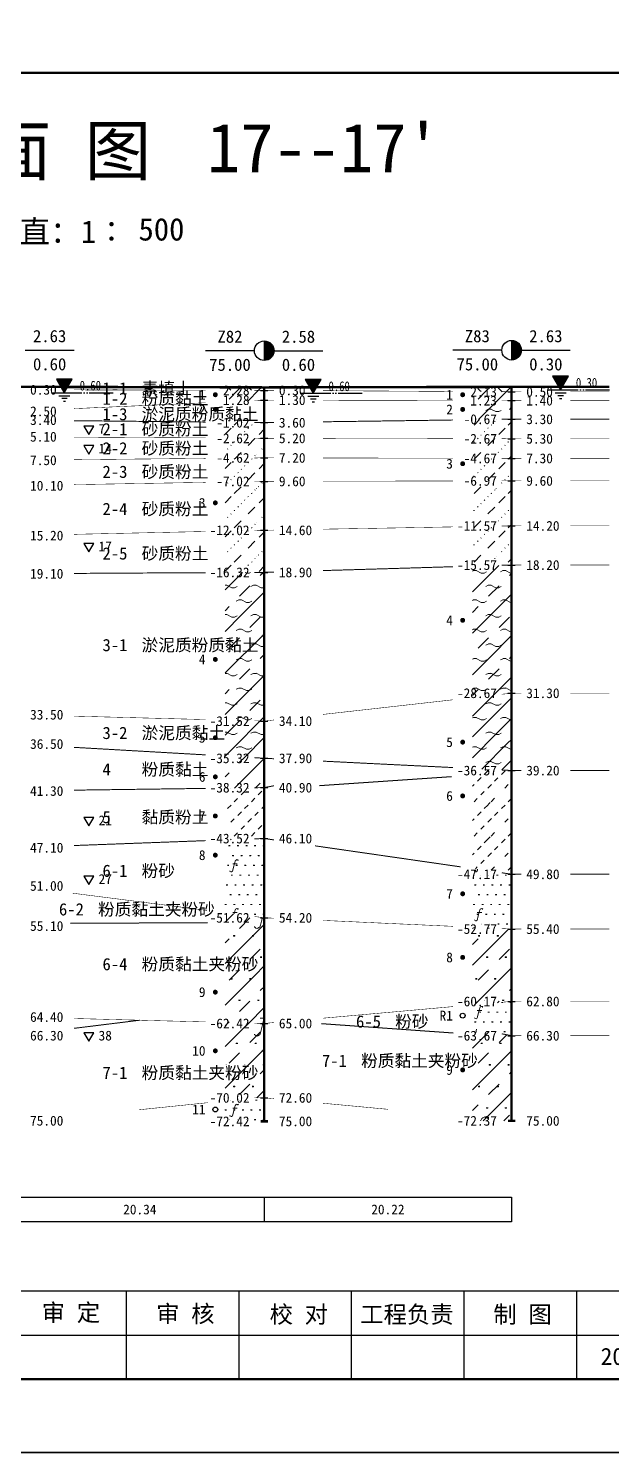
# Model space of a CAD drawing. Extents: x -37 to 3540, y -1485 to 297.
# Drawn here: x 2937.7 to 3056.9, y -594 to -302.9 of the extents above; entities that cross this region are included whole.
import ezdxf
from ezdxf.enums import TextEntityAlignment as Align

# ---------------------------------------------------------------- set-up
doc = ezdxf.new("R2010")
doc.units = 0
doc.layers.get('0').update_dxf_attribs({"linetype": 'CONTINUOUS'})
for name, color, linetype in [('CURVE', 200, 'CONTINUOUS'), ('FRAME', 7, 'CONTINUOUS'), ('HOLE', 41, 'CONTINUOUS'), ('RULER', 7, 'CONTINUOUS'), ('SAMPLE', 1, 'CONTINUOUS'), ('STRATUM', 241, 'CONTINUOUS')]:
    doc.layers.add(name, color=color, linetype=linetype)
doc.layers.add('HATCH', color=7, linetype='CONTINUOUS', lineweight=13)
doc.styles.add('ST', font='')
doc.styles.get('ST').set_extended_font_data('SimSun')
pattern_1 = [(45, (2699.8048, -594), (-2.12132, 2.12132), [10, 0]), (135, (2699.8048, -594), (-2.12132, -2.12132), [10, 0])]
pattern_2 = [(45, (2699.805, -594), (-4.24264, 4.24264), [10, 0]), (45, (2700.866, -597.182), (-2.12132, 6.36396), [3, -3])]
pattern_3 = [(45, (2699.805, -594), (-7e-07, 6.99998), [1.97196, -7.92754]), (45, (2702.6177, -591.171), (-7e-07, 6.99998), [1.99367, -7.90583]), (45, (2704.8723, -588.918), (-7e-07, 6.99998), [1.81361, -8.08588]), (26.56505, (2699.8048, -590.5), (7, 7), [0.0965, -15.55598]), (36.8699, (2700.5048, -589.8), (7, 7), [0.19775, -34.80225]), (315, (2703.305, -587.024), (6.99998, 1e-06), [0.03305, -9.86644]), (26.56505, (2703.3048, -594), (7, 7), [0.14475, -15.50773]), (26.56505, (2704.0048, -593.3), (7, 7), [0.10528, -15.5472]), (90, (2704.355, -592.95), (-7, -5e-07), [0.02877, -6.97123]), (26.56505, (2704.7048, -592.6), (7, 7), [0.09101, -31.21394]), (36.8699, (2705.4048, -591.9), (7, 7), [0.11069, -34.88931]), (45, (2706.105, -591.2), (-2e-07, 6.99998), [0.10911, -9.79038]), (315, (2706.719, -590.452), (6.99998, 1e-06), [0.03305, -9.86644]), (36.8699, (2701.2048, -589.1), (7, 7), [0.10224, -34.89776]), (53.1301, (2701.9048, -588.4), (14, 21), [0.13438, -34.86562]), (53.1301, (2702.6048, -587.7), (14, 21), [0.12625, -34.87375])]
pattern_4 = [(45, (2699.805, -594), (-4.24264, 4.24264), [10, 0]), (45, (2700.866, -597.182), (-2.12132, 6.36396), [3, -3]), (26.565, (2700.879, -594.2536), (5.999823, 5.999812), [0.567, -12.849]), (0, (2700.312, -594.2536), (0, 6), [0.567, -5.433]), (26.565, (2698.2235, -594), (5.999823, 5.999812), [0.567, -12.849]), (0, (2698.7307, -593.7464), (0, 6), [0.567, -5.433]), (153.435, (2700.312, -594.2536), (-5.999818, -5e-06), [1.134, -12.2826]), (26.565, (2703.879, -591.2536), (5.999823, 5.999812), [0.567, -12.849]), (0, (2703.312, -591.2536), (0, 6), [0.567, -5.433]), (26.565, (2701.2235, -591), (5.999823, 5.999812), [0.567, -12.849]), (0, (2701.7307, -590.7464), (0, 6), [0.567, -5.433]), (153.435, (2703.312, -591.2536), (-5.999818, -5e-06), [1.134, -12.2826])]
pattern_5 = [(45, (2699.8048, -594), (-2.12132, 2.12132), [10, 0]), (26.565, (2700.879, -594.2536), (5.999823, 5.999812), [0.567, -12.849]), (0, (2700.312, -594.2536), (0, 6), [0.567, -5.433]), (26.565, (2698.2235, -594), (5.999823, 5.999812), [0.567, -12.849]), (0, (2698.7307, -593.7464), (0, 6), [0.567, -5.433]), (153.435, (2700.312, -594.2536), (-5.999818, -5e-06), [1.134, -12.2826]), (26.565, (2703.879, -591.2536), (5.999823, 5.999812), [0.567, -12.849]), (0, (2703.312, -591.2536), (0, 6), [0.567, -5.433]), (26.565, (2701.2235, -591), (5.999823, 5.999812), [0.567, -12.849]), (0, (2701.7307, -590.7464), (0, 6), [0.567, -5.433]), (153.435, (2703.312, -591.2536), (-5.999818, -5e-06), [1.134, -12.2826])]
pattern_6 = [(45, (2699.805, -594), (-6e-07, 6.99998), [0.9473, -8.9522]), (45, (2701.205, -592.6), (-6e-07, 6.99998), [0.9869, -8.9126]), (45, (2702.605, -591.2), (-6e-07, 6.99998), [1.06018, -8.83931]), (45, (2704.005, -589.8), (-6e-07, 6.99998), [0.94918, -8.95032]), (45, (2705.405, -588.4), (-6e-07, 6.99998), [1.0365, -8.863]), (45, (2703.305, -594), (-6e-07, 6.99998), [1.01335, -8.88615]), (45, (2704.705, -592.6), (-6e-07, 6.99998), [1.07896, -12.12037]), (45, (2706.105, -591.2), (-6e-07, 6.99998), [0.99882, -8.90067]), (45, (2700.505, -589.8), (-4e-07, 6.99998), [1.05533, -8.84416]), (45, (2701.905, -588.4), (-4e-07, 6.99998), [1.0365, -8.863])]
pattern_7 = [(82.875, (2698.9702, -595.206), (0.0003693, 10.0001764), [0.0893, -80.5337]), (143.13, (2699.0712, -595.2818), (-29.999964, 20.000054), [0.12627, -49.87373]), (172.875, (2699.2484, -595.304), (-70.0002457, 9.9996603), [0.17857, -80.44443]), (206.565, (2699.427, -595.2147), (-9.999705, -9.999687), [0.19954, -22.16046]), (243.435, (2699.516, -595.0363), (9e-06, -9.999696), [0.19954, -22.16146]), (255.964, (2699.6054, -594.679), (-0.0002, -9.999501), [0.36813, -40.86287]), (255.964, (2699.9155, -593.439), (-0.0002, -9.999501), [1.27838, -39.95262]), (255.964, (2699.984, -593.165), (-0.0002, -9.999501), [0.28235, -40.94865]), (216.87, (2700.1742, -592.9108), (-9.999982, -10.000018), [0.12627, -49.87373]), (243.435, (2700.073, -592.9865), (9e-06, -9.999696), [0.19954, -22.16146]), (206.565, (2700.3527, -592.8215), (-9.999705, -9.999687), [0.19954, -22.16046]), (172.875, (2700.5298, -592.8437), (-70.0002457, 9.9996603), [0.17857, -80.44443]), (143.13, (2700.6309, -592.9194), (-29.999964, 20.000054), [0.12627, -49.87373]), (82.875, (2700.6198, -593.008), (0.0003693, 10.0001764), [0.0893, -80.5337]), (0, (2699.475, -593.66), (0, 10), [0.89286, -9.10714]), (0, (2699.8298, -594), (1, 2), [0, -1.75]), (0, (2699.8048, -593.975), (1, 2), [0, -1.75]), (0, (2699.8048, -594), (1, 2), [0, -1.75]), (0, (2699.7798, -594), (1, 2), [0, -1.75]), (0, (2699.8048, -594.025), (1, 2), [0, -1.75])]
pattern_8 = [(82.875, (2697.9687, -596.6533), (0.000812, 22.000388), [0.1964, -177.1742]), (143.13, (2698.191, -596.82), (-65.99992, 44.00012), [0.2778, -109.7222]), (172.875, (2698.5807, -596.8687), (-154.00054, 21.999253), [0.39285, -176.97775]), (206.565, (2698.973, -596.672), (-21.99935, -21.9993), [0.439, -48.753]), (243.435, (2699.17, -596.28), (2e-05, -21.99933), [0.439, -48.7552]), (255.964, (2699.366, -595.494), (-0.00044, -21.9989), [0.8099, -89.8983]), (255.964, (2700.048, -592.7656), (-0.00044, -21.9989), [2.8124, -87.8958]), (255.964, (2700.199, -592.163), (-0.00044, -21.9989), [0.6212, -90.087]), (216.87, (2700.6174, -591.6037), (-21.99996, -22.00004), [0.2778, -109.7222]), (243.435, (2700.395, -591.77), (2e-05, -21.99933), [0.439, -48.7552]), (206.565, (2701.01, -591.407), (-21.99935, -21.9993), [0.439, -48.753]), (172.875, (2701.4, -591.456), (-154.00054, 21.999253), [0.39285, -176.97775]), (143.13, (2701.622, -591.6228), (-65.99992, 44.00012), [0.2778, -109.7222]), (82.875, (2701.5978, -591.8177), (0.000812, 22.000388), [0.1964, -177.1742]), (0, (2699.08, -593.252), (0, 22), [1.9643, -20.0357]), (0, (2699.86, -594), (2.2, 4.4), [0, -3.85]), (0, (2699.805, -593.945), (2.2, 4.4), [0, -3.85]), (0, (2699.805, -594), (2.2, 4.4), [0, -3.85]), (0, (2699.75, -594), (2.2, 4.4), [0, -3.85]), (0, (2699.805, -594.055), (2.2, 4.4), [0, -3.85])]

# ---------------------------------------------------------------- blocks, each defined once
blk = doc.blocks.new('图头_剖面图A3')
at = {"style": 'ST'}
for s, height, p in [('工 程 地 质 剖 面 图', 10, (-15.09, 10.79)), ('比例尺：水平：1∶            垂直：1∶', 4.6, (-11.5, -5.76))]:
    blk.add_text(s, height=height, dxfattribs=at).set_placement(p, align=Align.MIDDLE_CENTER)
for tag, height, p in [('01_剖面号', 10, (64.41, 11.39)), ('03＿纵向比例', 4.6, (50.43, -5.28)), ('02_横向比例', 4.6, (-18.82, -5.99))]:
    blk.add_attdef(tag, text='', height=height, dxfattribs=at).set_placement(p, align=Align.MIDDLE_LEFT)
blk = doc.blocks.new('图签_A3长')
for p, q in [((0, 18), (-380, 18)), ((-142, 0), (-142, 18)), ((-119, 0), (-119, 18)), ((-96, 0), (-96, 18)), ((-73, 0), (-73, 18)), ((-50, 0), (-50, 18)), ((-320, 9), (0, 9)), ((-380, 0), (0, 0))]:
    blk.add_line(p, q)
at = {"style": 'ST'}
for s, p in [('审 定', (-153.38, 13.61)), ('审 核', (-129.99, 13.36)), ('校 对', (-106.8, 13.23)), ('工程负责', (-84.71, 13.23)), ('制 图', (-61.06, 13.23))]:
    blk.add_text(s, height=3.5, dxfattribs=at).set_placement(p, align=Align.MIDDLE_CENTER)
for tag, p in [('01＿单位名称', (-349.98, 8.36)), ('02＿工程名称', (-271.3, 5.16)), ('04＿工程编号', (-176.51, 4.65)), ('05＿日期', (-35.59, 4.65)), ('06＿图号', (-11.16, 4.91))]:
    blk.add_attdef(tag, text='', height=3.5, dxfattribs=at).set_placement(p, align=Align.MIDDLE_CENTER)
at = {"style": 'ST', "width": 0.85}
blk.add_attdef('03＿图件名称', text='', height=3, dxfattribs=at).set_placement((-205.49, 5.05), align=Align.MIDDLE_CENTER)
blk = doc.blocks.new('H_sam_hole')
blk.add_line((0, 2), (0, -2))
at = {"const_width": 2}
blk.add_lwpolyline([(0, -1, 0.414214), (1, 0, 0.414214), (0, 1, 1)], format="xyb", dxfattribs=at)
blk.add_circle((0, 0), 2)
blk = doc.blocks.new('SampleSoilDisturbed')
blk.add_circle((0, 0), 0.5)
blk = doc.blocks.new('SampleSoilUndisturbed')
at = {"const_width": 0.5}
blk.add_lwpolyline([(-0.25, 0, 1), (0.25, 0, 1)], format="xyb", close=True, dxfattribs=at)
blk = doc.blocks.new('TrigonHollow')
blk.add_lwpolyline([(0, -1.15), (1, 0.58), (-1, 0.58)], close=True)
blk = doc.blocks.new('Gwl')
blk.add_lwpolyline([(0, 0, 0, 3.22, 0), (0, 2.79, 3.22, 3.22, 0)], format="xyseb")
for points in [[(-2.63, 0), (3.61, 0)], [(3.93, 0), (4.21, 0)], [(4.53, 0), (4.8, 0)], [(5.09, 0), (9.99, 0)], [(-1.09, -0.61), (1.16, -0.61)], [(-0.54, -1.14), (0.61, -1.14)], [(-0.19, -1.74), (0.26, -1.74)]]:
    blk.add_lwpolyline(points)
blk.add_lwpolyline([(0, 0), (1.61, 2.79), (-1.61, 2.79)], close=True)
at = {"style": 'ST', "width": 0.8}
blk.add_attdef('*GWL', (3.14, 0.45), '', height=2, dxfattribs=at)

msp = doc.modelspace()

# ---------------------------------------------------------------- hatches: boundary and pattern name
at = {"layer": 'HATCH'}
h = msp.add_hatch(dxfattribs=at)
h.set_pattern_fill('STT', color=50, style=0)
h.set_pattern_definition(pattern_1)
h.paths.add_polyline_path([(2985.93, -376.3), (2977.93, -376.28), (2977.93, -376.88), (2985.93, -376.9)])
h.paths.add_polyline_path([(2976.72, -378.39), (2983.42, -378.39), (2983.42, -375.45), (2976.72, -375.45)], flags=9)
h = msp.add_hatch(dxfattribs=at)
h.set_pattern_fill('FZNT', color=32, style=0)
h.set_pattern_definition(pattern_2)
h.paths.add_polyline_path([(2985.93, -376.9), (2977.93, -376.88), (2977.93, -379.26), (2985.93, -378.9)])
h.paths.add_polyline_path([(2976.72, -380.39), (2983.42, -380.39), (2983.42, -377.45), (2976.72, -377.45)], flags=9)
h.paths.add_polyline_path([(2976.72, -378.39), (2983.42, -378.39), (2983.42, -375.45), (2976.72, -375.45)], flags=9)
h = msp.add_hatch(dxfattribs=at)
h.set_pattern_fill('YNFNT', color=251, style=0)
h.set_pattern_definition(pattern_4)
h.paths.add_polyline_path([(3036.49, -379), (3028.49, -378.98), (3028.49, -382.91), (3036.49, -382.8)])
h.paths.add_polyline_path([(3025.85, -384.28), (3033.98, -384.28), (3033.98, -381.35), (3025.85, -381.35)], flags=9)
h.paths.add_polyline_path([(3027.28, -380.48), (3033.98, -380.48), (3033.98, -377.55), (3027.28, -377.55)], flags=9)
h = msp.add_hatch(dxfattribs=at)
h.set_pattern_fill('STT', color=50, style=0)
h.set_pattern_definition(pattern_1)
h.paths.add_polyline_path([(3036.49, -376.2), (3028.49, -376.21), (3028.49, -377.15), (3036.49, -377.2)])
h.paths.add_polyline_path([(3027.28, -378.68), (3033.98, -378.68), (3033.98, -375.75), (3027.28, -375.75)], flags=9)
h = msp.add_hatch(dxfattribs=at)
h.set_pattern_fill('FZNT', color=32, style=0)
h.set_pattern_definition(pattern_2)
h.paths.add_polyline_path([(3036.49, -377.2), (3028.49, -377.15), (3028.49, -378.98), (3036.49, -379)])
h.paths.add_polyline_path([(3027.28, -380.48), (3033.98, -380.48), (3033.98, -377.55), (3027.28, -377.55)], flags=9)
h.paths.add_polyline_path([(3027.28, -378.68), (3033.98, -378.68), (3033.98, -375.75), (3027.28, -375.75)], flags=9)
h = msp.add_hatch(dxfattribs=at)
h.set_pattern_fill('SZFT', color=52, style=0)
h.set_pattern_definition(pattern_3)
h.paths.add_polyline_path([(2985.93, -383.5), (2977.93, -383.42), (2977.93, -386.65), (2985.93, -386.7)])
h.paths.add_polyline_path([(2975.29, -388.19), (2983.42, -388.19), (2983.42, -385.25), (2975.29, -385.25)], flags=9)
h.paths.add_polyline_path([(2975.29, -384.99), (2983.42, -384.99), (2983.42, -382.05), (2975.29, -382.05)], flags=9)
h = msp.add_hatch(dxfattribs=at)
h.set_pattern_fill('SZFT', color=52, style=0)
h.set_pattern_definition(pattern_3)
h.paths.add_polyline_path([(3036.49, -382.8), (3028.49, -382.91), (3028.49, -386.78), (3036.49, -386.8)])
h.paths.add_polyline_path([(3025.85, -388.28), (3033.98, -388.28), (3033.98, -385.35), (3025.85, -385.35)], flags=9)
h.paths.add_polyline_path([(3025.85, -384.28), (3033.98, -384.28), (3033.98, -381.35), (3025.85, -381.35)], flags=9)
h = msp.add_hatch(dxfattribs=at)
h.set_pattern_fill('SZFT', color=52, style=0)
h.set_pattern_definition(pattern_3)
h.paths.add_polyline_path([(2985.93, -386.7), (2977.93, -386.65), (2977.93, -390.77), (2985.93, -390.7)])
h.paths.add_polyline_path([(2975.29, -392.19), (2983.42, -392.19), (2983.42, -389.25), (2975.29, -389.25)], flags=9)
h.paths.add_polyline_path([(2975.29, -388.19), (2983.42, -388.19), (2983.42, -385.25), (2975.29, -385.25)], flags=9)
h = msp.add_hatch(dxfattribs=at)
h.set_pattern_fill('SZFT', color=52, style=0)
h.set_pattern_definition(pattern_3)
h.paths.add_polyline_path([(3036.49, -386.8), (3028.49, -386.78), (3028.49, -390.78), (3036.49, -390.8)])
h.paths.add_polyline_path([(3025.85, -392.28), (3033.98, -392.28), (3033.98, -389.35), (3025.85, -389.35)], flags=9)
h.paths.add_polyline_path([(3025.85, -388.28), (3033.98, -388.28), (3033.98, -385.35), (3025.85, -385.35)], flags=9)
h = msp.add_hatch(dxfattribs=at)
h.set_pattern_fill('SZFT', color=52, style=0)
h.set_pattern_definition(pattern_3)
h.paths.add_polyline_path([(2985.93, -390.7), (2977.93, -390.77), (2977.93, -395.64), (2985.93, -395.5)])
h.paths.add_polyline_path([(2975.29, -396.99), (2983.42, -396.99), (2983.42, -394.05), (2975.29, -394.05)], flags=9)
h.paths.add_polyline_path([(2975.29, -392.19), (2983.42, -392.19), (2983.42, -389.25), (2975.29, -389.25)], flags=9)
h = msp.add_hatch(dxfattribs=at)
h.set_pattern_fill('SZFT', color=52, style=0)
h.set_pattern_definition(pattern_3)
h.paths.add_polyline_path([(3036.49, -390.8), (3028.49, -390.78), (3028.49, -395.41), (3036.49, -395.4)])
h.paths.add_polyline_path([(3025.85, -396.88), (3033.98, -396.88), (3033.98, -393.95), (3025.85, -393.95)], flags=9)
h.paths.add_polyline_path([(3025.85, -392.28), (3033.98, -392.28), (3033.98, -389.35), (3025.85, -389.35)], flags=9)
h = msp.add_hatch(dxfattribs=at)
h.set_pattern_fill('SZFT', color=52, style=0)
h.set_pattern_definition(pattern_3)
h.paths.add_polyline_path([(2985.93, -395.5), (2977.93, -395.64), (2977.93, -405.67), (2985.93, -405.5)])
h.paths.add_polyline_path([(2973.86, -406.99), (2983.42, -406.99), (2983.42, -404.05), (2973.86, -404.05)], flags=9)
h.paths.add_polyline_path([(2975.29, -396.99), (2983.42, -396.99), (2983.42, -394.05), (2975.29, -394.05)], flags=9)
h = msp.add_hatch(dxfattribs=at)
h.set_pattern_fill('SZFT', color=52, style=0)
h.set_pattern_definition(pattern_3)
h.paths.add_polyline_path([(3036.49, -395.4), (3028.49, -395.41), (3028.49, -404.74), (3036.49, -404.6)])
h.paths.add_polyline_path([(3024.43, -406.08), (3033.98, -406.08), (3033.98, -403.17), (3024.43, -403.17)], flags=9)
h.paths.add_polyline_path([(3025.85, -396.88), (3033.98, -396.88), (3033.98, -393.95), (3025.85, -393.95)], flags=9)
h = msp.add_hatch(dxfattribs=at)
h.set_pattern_fill('SZFT', color=52, style=0)
h.set_pattern_definition(pattern_3)
h.paths.add_polyline_path([(2985.93, -405.5), (2977.93, -405.67), (2977.93, -414.14), (2985.93, -414.1)])
h.paths.add_polyline_path([(2973.86, -415.59), (2983.42, -415.59), (2983.42, -412.65), (2973.86, -412.65)], flags=9)
h.paths.add_polyline_path([(2973.86, -406.99), (2983.42, -406.99), (2983.42, -404.05), (2973.86, -404.05)], flags=9)
h = msp.add_hatch(dxfattribs=at)
h.set_pattern_fill('SZFT', color=52, style=0)
h.set_pattern_definition(pattern_3)
h.paths.add_polyline_path([(3036.49, -404.6), (3028.49, -404.74), (3028.49, -412.83), (3036.49, -412.6)])
h.paths.add_polyline_path([(3024.43, -414.08), (3033.98, -414.08), (3033.98, -411.17), (3024.43, -411.17)], flags=9)
h.paths.add_polyline_path([(3024.43, -406.08), (3033.98, -406.08), (3033.98, -403.17), (3024.43, -403.17)], flags=9)
h = msp.add_hatch(dxfattribs=at)
h.set_pattern_fill('YNFNT', color=251, style=0)
h.set_pattern_definition(pattern_4)
h.paths.add_polyline_path([(2985.93, -414.1), (2977.93, -414.14), (2977.93, -444.29), (2985.93, -444.5)])
h.paths.add_polyline_path([(2960.05, -431.4), (2986.72, -431.4), (2986.72, -426.46), (2960.05, -426.46)], flags=9)
h.paths.add_polyline_path([(2973.86, -445.99), (2983.42, -445.99), (2983.42, -443.05), (2973.86, -443.05)], flags=9)
h.paths.add_polyline_path([(2973.86, -415.59), (2983.42, -415.59), (2983.42, -412.65), (2973.86, -412.65)], flags=9)
h = msp.add_hatch(dxfattribs=at)
h.set_pattern_fill('YNFNT', color=251, style=0)
h.set_pattern_definition(pattern_4)
h.paths.add_polyline_path([(3036.49, -412.6), (3028.49, -412.83), (3028.49, -439.7), (3036.49, -438.8)])
h.paths.add_polyline_path([(3024.42, -440.28), (3033.98, -440.28), (3033.98, -437.35), (3024.42, -437.35)], flags=9)
h.paths.add_polyline_path([(3024.43, -414.08), (3033.98, -414.08), (3033.98, -411.17), (3024.43, -411.17)], flags=9)
h = msp.add_hatch(dxfattribs=at)
h.set_pattern_fill('YNNT', color=251, style=0)
h.set_pattern_definition(pattern_5)
h.paths.add_polyline_path([(3036.49, -438.8), (3028.49, -439.7), (3028.49, -454.2), (3036.49, -454.6)])
h.paths.add_polyline_path([(3024.42, -456.08), (3033.98, -456.08), (3033.98, -453.15), (3024.42, -453.15)], flags=9)
h.paths.add_polyline_path([(3024.42, -440.28), (3033.98, -440.28), (3033.98, -437.35), (3024.42, -437.35)], flags=9)
h = msp.add_hatch(dxfattribs=at)
h.set_pattern_fill('YNNT', color=251, style=0)
h.set_pattern_definition(pattern_5)
h.paths.add_polyline_path([(2985.93, -444.5), (2977.93, -444.29), (2977.93, -451.64), (2985.93, -452.1)])
h.paths.add_polyline_path([(2960.06, -449.34), (2979.56, -449.34), (2979.56, -444.46), (2960.06, -444.46)], flags=9)
h.paths.add_polyline_path([(2973.86, -453.59), (2983.42, -453.59), (2983.42, -450.65), (2973.86, -450.65)], flags=9)
h.paths.add_polyline_path([(2973.86, -445.99), (2983.42, -445.99), (2983.42, -443.05), (2973.86, -443.05)], flags=9)
h = msp.add_hatch(dxfattribs=at)
h.set_pattern_fill('FZNT', color=32, style=0)
h.set_pattern_definition(pattern_2)
h.paths.add_polyline_path([(2985.93, -452.1), (2977.93, -451.64), (2977.93, -458.21), (2985.93, -458.1)])
h.paths.add_polyline_path([(2973.86, -459.59), (2983.42, -459.59), (2983.42, -456.65), (2973.86, -456.65)], flags=9)
h.paths.add_polyline_path([(2973.86, -453.59), (2983.42, -453.59), (2983.42, -450.65), (2973.86, -450.65)], flags=9)
h = msp.add_hatch(dxfattribs=at)
h.set_pattern_fill('NZFT', color=52, style=0)
h.set_pattern_definition(pattern_6)
h.paths.add_polyline_path([(3036.49, -454.6), (3028.49, -454.2), (3028.49, -474.64), (3036.49, -475.8)])
h.paths.add_polyline_path([(3024.43, -477.28), (3033.98, -477.28), (3033.98, -474.37), (3024.43, -474.37)], flags=9)
h.paths.add_polyline_path([(3024.42, -456.08), (3033.98, -456.08), (3033.98, -453.15), (3024.42, -453.15)], flags=9)
h = msp.add_hatch(dxfattribs=at)
h.set_pattern_fill('NZFT', color=52, style=0)
h.set_pattern_definition(pattern_6)
h.paths.add_polyline_path([(2985.93, -458.1), (2977.93, -458.21), (2977.93, -468.79), (2985.93, -468.5)])
h.paths.add_polyline_path([(2973.86, -469.99), (2983.42, -469.99), (2983.42, -467.05), (2973.86, -467.05)], flags=9)
h.paths.add_polyline_path([(2973.86, -459.59), (2983.42, -459.59), (2983.42, -456.65), (2973.86, -456.65)], flags=9)
h = msp.add_hatch(dxfattribs=at)
h.set_pattern_fill('FS', color=142, style=0)
h.set_pattern_definition(pattern_7)
h.paths.add_polyline_path([(2985.93, -468.5), (2977.93, -468.79), (2977.93, -483.67), (2985.93, -484.7)])
h.paths.add_polyline_path([(2973.86, -486.19), (2983.42, -486.19), (2983.42, -483.25), (2973.86, -483.25)], flags=9)
h.paths.add_polyline_path([(2973.86, -469.99), (2983.42, -469.99), (2983.42, -467.05), (2973.86, -467.05)], flags=9)
h = msp.add_hatch(dxfattribs=at)
h.set_pattern_fill('FS', color=142, style=0)
h.set_pattern_definition(pattern_7)
h.paths.add_polyline_path([(3036.49, -475.8), (3028.49, -474.64), (3028.49, -486.63), (3036.49, -487)])
h.paths.add_polyline_path([(3024.43, -488.48), (3033.98, -488.48), (3033.98, -485.58), (3024.43, -485.58)], flags=9)
h.paths.add_polyline_path([(3024.43, -477.28), (3033.98, -477.28), (3033.98, -474.37), (3024.43, -474.37)], flags=9)
h = msp.add_hatch(dxfattribs=at)
h.set_pattern_fill('FZNT', color=32, style=0)
h.set_pattern_definition(pattern_2)
h.paths.add_polyline_path([(2985.93, -484.7), (2977.93, -483.67), (2977.93, -506.09), (2985.93, -506.3)])
h.paths.add_polyline_path([(2960.05, -496.62), (2986.72, -496.62), (2986.72, -491.68), (2960.05, -491.68)], flags=9)
h.paths.add_polyline_path([(2973.86, -507.79), (2983.42, -507.79), (2983.42, -504.85), (2973.86, -504.85)], flags=9)
h.paths.add_polyline_path([(2973.86, -486.19), (2983.42, -486.19), (2983.42, -483.25), (2973.86, -483.25)], flags=9)
h = msp.add_hatch(dxfattribs=at)
h.set_pattern_fill('FS', color=32, scale=2.2, style=0)
h.set_pattern_definition(pattern_8)
h.paths.add_polyline_path([(2985.93, -484.7), (2977.93, -483.67), (2977.93, -506.09), (2985.93, -506.3)])
h.paths.add_polyline_path([(2960.05, -496.62), (2986.72, -496.62), (2986.72, -491.68), (2960.05, -491.68)], flags=9)
h.paths.add_polyline_path([(2973.86, -507.79), (2983.42, -507.79), (2983.42, -504.85), (2973.86, -504.85)], flags=9)
h.paths.add_polyline_path([(2973.86, -486.19), (2983.42, -486.19), (2983.42, -483.25), (2973.86, -483.25)], flags=9)
h = msp.add_hatch(dxfattribs=at)
h.set_pattern_fill('FZNT', color=32, style=0)
h.set_pattern_definition(pattern_2)
h.paths.add_polyline_path([(3036.49, -487), (3028.49, -486.63), (3028.49, -502.51), (3036.49, -501.8)])
h.paths.add_polyline_path([(3024.42, -503.28), (3033.98, -503.28), (3033.98, -500.35), (3024.42, -500.35)], flags=9)
h.paths.add_polyline_path([(3024.43, -488.48), (3033.98, -488.48), (3033.98, -485.58), (3024.43, -485.58)], flags=9)
h = msp.add_hatch(dxfattribs=at)
h.set_pattern_fill('FS', color=32, scale=2.2, style=0)
h.set_pattern_definition(pattern_8)
h.paths.add_polyline_path([(3036.49, -487), (3028.49, -486.63), (3028.49, -502.51), (3036.49, -501.8)])
h.paths.add_polyline_path([(3024.42, -503.28), (3033.98, -503.28), (3033.98, -500.35), (3024.42, -500.35)], flags=9)
h.paths.add_polyline_path([(3024.43, -488.48), (3033.98, -488.48), (3033.98, -485.58), (3024.43, -485.58)], flags=9)
h = msp.add_hatch(dxfattribs=at)
h.set_pattern_fill('FS', color=142, style=0)
h.set_pattern_definition(pattern_7)
h.paths.add_polyline_path([(3036.49, -501.8), (3028.49, -502.51), (3028.49, -507.29), (3036.49, -508.8)])
h.paths.add_polyline_path([(3034.82, -507.91), (3043.62, -507.91), (3043.62, -502.96), (3034.82, -502.96)], flags=9)
h.paths.add_polyline_path([(3027.03, -507.33), (3033.62, -507.33), (3033.62, -503.67), (3027.03, -503.67)], flags=9)
h.paths.add_polyline_path([(3024.42, -510.28), (3033.98, -510.28), (3033.98, -507.35), (3024.42, -507.35)], flags=9)
h.paths.add_polyline_path([(3024.42, -503.28), (3033.98, -503.28), (3033.98, -500.35), (3024.42, -500.35)], flags=9)
h = msp.add_hatch(dxfattribs=at)
h.set_pattern_fill('FZNT', color=32, style=0)
h.set_pattern_definition(pattern_2)
h.paths.add_polyline_path([(2985.93, -506.3), (2977.93, -506.09), (2977.93, -521.5), (2985.93, -521.5)])
h.paths.add_polyline_path([(2960.05, -518.82), (2986.72, -518.82), (2986.72, -513.88), (2960.05, -513.88)], flags=9)
h.paths.add_polyline_path([(2973.86, -522.99), (2983.42, -522.99), (2983.42, -520.05), (2973.86, -520.05)], flags=9)
h.paths.add_polyline_path([(2973.86, -507.79), (2983.42, -507.79), (2983.42, -504.85), (2973.86, -504.85)], flags=9)
h = msp.add_hatch(dxfattribs=at)
h.set_pattern_fill('FS', color=32, scale=2.2, style=0)
h.set_pattern_definition(pattern_8)
h.paths.add_polyline_path([(2985.93, -506.3), (2977.93, -506.09), (2977.93, -521.5), (2985.93, -521.5)])
h.paths.add_polyline_path([(2960.05, -518.82), (2986.72, -518.82), (2986.72, -513.88), (2960.05, -513.88)], flags=9)
h.paths.add_polyline_path([(2973.86, -522.99), (2983.42, -522.99), (2983.42, -520.05), (2973.86, -520.05)], flags=9)
h.paths.add_polyline_path([(2973.86, -507.79), (2983.42, -507.79), (2983.42, -504.85), (2973.86, -504.85)], flags=9)
h = msp.add_hatch(dxfattribs=at)
h.set_pattern_fill('FZNT', color=32, style=0)
h.set_pattern_definition(pattern_2)
h.paths.add_polyline_path([(3036.49, -508.8), (3028.49, -507.29), (3028.49, -526.2), (3036.49, -526.2)])
h.paths.add_polyline_path([(3004.91, -516.36), (3031.58, -516.36), (3031.58, -511.41), (3004.91, -511.41)], flags=9)
h.paths.add_polyline_path([(3024.42, -527.68), (3033.98, -527.68), (3033.98, -524.75), (3024.42, -524.75)], flags=9)
h.paths.add_polyline_path([(3024.42, -510.28), (3033.98, -510.28), (3033.98, -507.35), (3024.42, -507.35)], flags=9)
h = msp.add_hatch(dxfattribs=at)
h.set_pattern_fill('FS', color=32, scale=2.2, style=0)
h.set_pattern_definition(pattern_8)
h.paths.add_polyline_path([(3036.49, -508.8), (3028.49, -507.29), (3028.49, -526.2), (3036.49, -526.2)])
h.paths.add_polyline_path([(3004.91, -516.36), (3031.58, -516.36), (3031.58, -511.41), (3004.91, -511.41)], flags=9)
h.paths.add_polyline_path([(3024.42, -527.68), (3033.98, -527.68), (3033.98, -524.75), (3024.42, -524.75)], flags=9)
h.paths.add_polyline_path([(3024.42, -510.28), (3033.98, -510.28), (3033.98, -507.35), (3024.42, -507.35)], flags=9)
h = msp.add_hatch(dxfattribs=at)
h.set_pattern_fill('FS', color=142, style=0)
h.set_pattern_definition(pattern_7)
h.paths.add_polyline_path([(2985.93, -521.5), (2977.93, -521.5), (2977.93, -526.3), (2985.93, -526.3)])
h.paths.add_polyline_path([(2973.87, -527.78), (2983.42, -527.78), (2983.42, -524.88), (2973.87, -524.88)], flags=9)
h.paths.add_polyline_path([(2973.86, -522.99), (2983.42, -522.99), (2983.42, -520.05), (2973.86, -520.05)], flags=9)

# ---------------------------------------------------------------- linework, layer by layer
at = {"layer": 'FRAME', "color": 245, "linetype": 'Continuous'}
msp.add_line((3291.23, -594), (2629.8, -594), dxfattribs=at)
msp.add_lwpolyline([(2699.8, -594), (3119.8, -594), (3119.8, -297), (2699.8, -297)], close=True, dxfattribs=at)
at = {"layer": 'FRAME', "linetype": 'Continuous', "const_width": 0.5}
msp.add_lwpolyline([(2719.8, -579), (3099.8, -579), (3099.8, -312), (2719.8, -312)], close=True, dxfattribs=at)
at = {"layer": 'HOLE', "linetype": 'Continuous'}
for points in [[(2937.07, -368.68), (2947.07, -368.68)], [(2983.93, -368.8), (2973.93, -368.8)], [(2987.93, -368.8), (2997.93, -368.8)], [(3034.49, -368.7), (3024.49, -368.7)], [(3038.49, -368.7), (3048.49, -368.7)], [(2985.18, -376.9), (2986.68, -376.9)], [(3035.74, -377.2), (3037.24, -377.2)], [(2985.18, -378.9), (2986.68, -378.9)], [(3035.74, -379), (3037.24, -379)], [(2985.18, -383.5), (2986.68, -383.5)], [(3035.74, -382.8), (3037.24, -382.8)], [(2985.18, -386.7), (2986.68, -386.7)], [(3035.74, -386.8), (3037.24, -386.8)], [(2985.18, -390.7), (2986.68, -390.7)], [(3035.74, -390.8), (3037.24, -390.8)], [(2985.18, -395.5), (2986.68, -395.5)], [(3035.74, -395.4), (3037.24, -395.4)], [(2985.18, -405.5), (2986.68, -405.5)], [(3035.74, -404.6), (3037.24, -404.6)], [(3035.74, -412.6), (3037.24, -412.6)], [(2985.18, -414.1), (2986.68, -414.1)], [(3035.74, -438.8), (3037.24, -438.8)], [(2985.18, -444.5), (2986.68, -444.5)], [(2985.18, -452.1), (2986.68, -452.1)], [(3035.74, -454.6), (3037.24, -454.6)], [(2985.18, -458.1), (2986.68, -458.1)], [(2985.18, -468.5), (2986.68, -468.5)], [(3035.74, -475.8), (3037.24, -475.8)], [(2985.18, -484.7), (2986.68, -484.7)], [(3035.74, -487), (3037.24, -487)], [(3035.74, -501.8), (3037.24, -501.8)], [(2985.18, -506.3), (2986.68, -506.3)], [(3035.74, -508.8), (3037.24, -508.8)], [(2985.18, -521.5), (2986.68, -521.5)]]:
    msp.add_lwpolyline(points, dxfattribs=at)
at = {"layer": 'HOLE', "linetype": 'Continuous', "const_width": 0.5}
for points in [[(2985.93, -376.3), (2985.93, -526.3)], [(3036.49, -376.2), (3036.49, -526.2)], [(2985.18, -526.3), (2986.68, -526.3)], [(3035.74, -526.2), (3037.24, -526.2)]]:
    msp.add_lwpolyline(points, dxfattribs=at)
at = {"layer": 'RULER', "linetype": 'Continuous'}
for points in [[(2935.07, -541.82), (2985.93, -541.82), (2985.93, -546.82), (2935.07, -546.82)], [(2985.93, -541.82), (3036.49, -541.82), (3036.49, -546.82), (2985.93, -546.82)]]:
    msp.add_lwpolyline(points, dxfattribs=at)
at = {"layer": 'STRATUM', "linetype": 'Continuous'}
for points, const_width in [([(2933.07, -376.21), (2935.07, -376.18), (2947.07, -376.21)], 0.5), ([(2947.07, -376.21), (2983.93, -376.29)], 0.5), ([(2947.07, -376.81), (2960.5, -376.84), (2973.93, -376.87)], 0.1), ([(2983.93, -376.29), (2985.93, -376.3), (2997.93, -376.27)], 0.5), ([(2983.93, -376.89), (2985.93, -376.9), (2987.93, -376.91)], 0.1), ([(2997.93, -376.27), (3034.49, -376.2)], 0.5), ([(2997.93, -376.97), (3011.21, -377.05), (3024.49, -377.13)], 0.1), ([(3034.49, -376.2), (3036.49, -376.2), (3048.49, -376.2)], 0.5), ([(3034.49, -377.18), (3036.49, -377.2), (3038.49, -377.2)], 0.1), ([(3048.49, -376.2), (3056.49, -376.2)], 0.5), ([(3048.49, -377.2), (3056.49, -377.2)], 0.1), ([(2947.07, -380.64), (2960.5, -380.04), (2973.93, -379.44)], 0.1), ([(2983.93, -378.99), (2985.93, -378.9), (2987.93, -378.9)], 0.1), ([(2997.93, -378.92), (3011.21, -378.95), (3024.49, -378.97)], 0.1), ([(3034.49, -378.99), (3036.49, -379), (3038.49, -379)], 0.1), ([(3048.49, -379), (3056.49, -379)], 0.1), ([(2947.07, -383.11), (2960.5, -383.24), (2973.93, -383.38)], 0.2), ([(2983.93, -383.48), (2985.93, -383.5), (2987.93, -383.47)], 0.2), ([(2997.93, -383.33), (3011.21, -383.15), (3024.49, -382.96)], 0.2), ([(3034.49, -382.82), (3036.49, -382.8), (3038.49, -382.8)], 0.2), ([(3048.49, -382.8), (3056.49, -382.8)], 0.2), ([(2947.07, -386.46), (2960.5, -386.54), (2973.93, -386.62)], 0.1), ([(2983.93, -386.69), (2985.93, -386.7), (2987.93, -386.7)], 0.1), ([(2997.93, -386.72), (3011.21, -386.75), (3024.49, -386.77)], 0.1), ([(3034.49, -386.79), (3036.49, -386.8), (3038.49, -386.8)], 0.1), ([(3048.49, -386.8), (3056.49, -386.8)], 0.1), ([(2947.07, -391.07), (2960.5, -390.94), (2973.93, -390.81)], 0.1), ([(2983.93, -390.72), (2985.93, -390.7), (2987.93, -390.7)], 0.1), ([(2997.93, -390.72), (3011.21, -390.75), (3024.49, -390.77)], 0.1), ([(3034.49, -390.79), (3036.49, -390.8), (3038.49, -390.8)], 0.1), ([(3048.49, -390.8), (3056.49, -390.8)], 0.1), ([(2947.07, -396.17), (2960.5, -395.94), (2973.93, -395.71)], 0.1), ([(2983.93, -395.53), (2985.93, -395.5), (2987.93, -395.49)], 0.1), ([(2997.93, -395.47), (3011.21, -395.45), (3024.49, -395.42)], 0.1), ([(3034.49, -395.4), (3036.49, -395.4), (3038.49, -395.4)], 0.1), ([(3048.49, -395.4), (3056.49, -395.4)], 0.1), ([(3034.49, -404.63), (3036.49, -404.6), (3038.49, -404.6)], 0.1), ([(3048.49, -404.6), (3056.49, -404.6)], 0.1), ([(2947.07, -406.33), (2960.5, -406.04), (2973.93, -405.75)], 0.1), ([(2983.93, -405.54), (2985.93, -405.5), (2987.93, -405.46)], 0.1), ([(2997.93, -405.28), (3011.21, -405.05), (3024.49, -404.81)], 0.1), ([(2997.93, -413.74), (3011.21, -413.35), (3024.49, -412.95)], 0.2), ([(3034.49, -412.66), (3036.49, -412.6), (3038.49, -412.6)], 0.2), ([(3048.49, -412.6), (3056.49, -412.6)], 0.2), ([(2947.07, -414.32), (2960.5, -414.24), (2973.93, -414.17)], 0.2), ([(2983.93, -414.11), (2985.93, -414.1), (2987.93, -414.04)], 0.2), ([(3034.49, -439.02), (3036.49, -438.8), (3038.49, -438.8)], 0.1), ([(3048.49, -438.8), (3056.49, -438.8)], 0.1), ([(2997.93, -443.14), (3011.21, -441.65), (3024.49, -440.15)], 0.1), ([(2947.07, -443.49), (2960.5, -443.84), (2973.93, -444.19)], 0.1), ([(2983.93, -444.45), (2985.93, -444.5), (2987.93, -444.27)], 0.1), ([(2947.07, -449.87), (2960.5, -450.64), (2973.93, -451.41)], 0.2), ([(2983.93, -451.98), (2985.93, -452.1), (2987.93, -452.2)], 0.2), ([(2997.93, -452.69), (3011.21, -453.35), (3024.49, -454)], 0.2), ([(3034.49, -454.5), (3036.49, -454.6), (3038.49, -454.6)], 0.2), ([(3048.49, -454.6), (3056.49, -454.6)], 0.2), ([(2947.07, -458.62), (2960.5, -458.44), (2973.93, -458.26)], 0.2), ([(2983.93, -458.12), (2985.93, -458.1), (2987.93, -457.72)], 0.2), ([(2983.93, -468.57), (2985.93, -468.5), (2987.93, -468.79)], 0.2), ([(2947.07, -469.94), (2960.5, -469.44), (2973.93, -468.94)], 0.2), ([(2996.32, -470), (3011.21, -472.15), (3026.1, -474.3)], 0.2), ([(3034.49, -475.51), (3036.49, -475.8), (3038.49, -475.8)], 0.2), ([(3048.49, -475.8), (3056.49, -475.8)], 0.2), ([(2946.78, -479.68), (2960.5, -481.44), (2974.22, -483.2)], 0.1), ([(2983.93, -484.44), (2985.93, -484.7), (2987.93, -484.79)], 0.1), ([(2997.93, -485.24), (3011.21, -485.85), (3024.49, -486.45)], 0.1), ([(3034.49, -486.91), (3036.49, -487), (3038.49, -487)], 0.1), ([(3048.49, -487), (3056.49, -487)], 0.1), ([(2997.93, -505.23), (3011.21, -504.05), (3024.49, -502.86)], 0.1), ([(3034.49, -501.97), (3036.49, -501.8), (3038.49, -501.8)], 0.1), ([(3048.49, -501.8), (3056.49, -501.8)], 0.1), ([(2947.07, -507.3), (2947.79, -507.21), (2960.5, -505.64)], 0.2), ([(2947.07, -505.29), (2960.5, -505.64), (2973.93, -505.99)], 0.1), ([(2983.93, -506.25), (2985.93, -506.3), (2987.93, -506.12)], 0.1), ([(3034.49, -508.42), (3036.49, -508.8), (3038.49, -508.8)], 0.2), ([(3048.49, -508.8), (3056.49, -508.8)], 0.2), ([(2960.41, -523.94), (2974.35, -522.5), (2974.35, -522.5)], 0.1), ([(2983.93, -521.5), (2985.93, -521.5), (2987.93, -521.68)], 0.1), ([(2997.93, -522.61), (3011.21, -523.85)], 0.1)]:
    msp.add_lwpolyline(points, dxfattribs=dict(at, const_width=const_width))
at = {"layer": 'STRATUM'}
for points in [[(2997.23, -457.67), (3024.2, -455.84)], [(2946.31, -485.83), (2974.35, -485.7)], [(3024.55, -508.3), (2997.61, -506.38)]]:
    msp.add_lwpolyline(points, dxfattribs=at)

# ---------------------------------------------------------------- block references
at = {"layer": 'CURVE'}
for p, values in [((3046.49, -376.8), {'*GWL': '0.30'}), ((2945.07, -377.38), {'*GWL': '0.60'}), ((2995.93, -377.5), {'*GWL': '0.60'})]:
    msp.add_blockref('Gwl', p, dxfattribs=at).add_auto_attribs(values)
for p in [(2950.07, -384.78), (2950.07, -388.78), (2950.07, -408.78), (2950.07, -464.78), (2950.07, -476.78), (2950.07, -508.78)]:
    msp.add_blockref('TrigonHollow', p, dxfattribs=at)
at = {"layer": 'FRAME'}
msp.add_blockref('图头_剖面图A3', (2909.8, -338.7), dxfattribs=at).add_auto_attribs({'01_剖面号': "17--17'", '02_横向比例': '400', '03＿纵向比例': '500'})
ref = msp.add_blockref('图签_A3长', (3099.8, -579), dxfattribs=at)
ref.add_attrib('05＿日期', '2025/7/3', dxfattribs={"layer": '0', "height": 3.5, "style": 'ST'}).set_placement((3064.22, -574.35), align=Align.MIDDLE_CENTER)
at = {"layer": 'HOLE'}
for p in [(3036.49, -368.7), (2985.93, -368.8)]:
    msp.add_blockref('H_sam_hole', p, dxfattribs=at)
at = {"layer": 'SAMPLE'}
for name, p in [('SampleSoilUndisturbed', (2975.93, -377.8)), ('SampleSoilUndisturbed', (3026.49, -377.8)), ('SampleSoilUndisturbed', (2975.93, -380.8)), ('SampleSoilUndisturbed', (3026.49, -380.8)), ('SampleSoilUndisturbed', (3026.49, -391.9)), ('SampleSoilUndisturbed', (2975.93, -399.9)), ('SampleSoilUndisturbed', (3026.49, -423.9)), ('SampleSoilUndisturbed', (2975.93, -431.9)), ('SampleSoilUndisturbed', (2975.93, -447.9)), ('SampleSoilUndisturbed', (3026.49, -448.8)), ('SampleSoilUndisturbed', (2975.93, -455.9)), ('SampleSoilUndisturbed', (3026.49, -459.8)), ('SampleSoilUndisturbed', (2975.93, -463.9)), ('SampleSoilUndisturbed', (2975.93, -471.9)), ('SampleSoilUndisturbed', (3026.49, -479.8)), ('SampleSoilUndisturbed', (3026.49, -492.8)), ('SampleSoilUndisturbed', (2975.93, -499.9)), ('SampleSoilDisturbed', (3026.49, -504.7)), ('SampleSoilUndisturbed', (2975.93, -511.9)), ('SampleSoilUndisturbed', (3026.49, -515.8)), ('SampleSoilDisturbed', (2975.93, -523.9))]:
    msp.add_blockref(name, p, dxfattribs=at)

# ---------------------------------------------------------------- texts
at = {"layer": 'CURVE', "style": 'ST'}
for s, p in [('7', (2952.07, -384.78)), ('14', (2952.07, -388.78)), ('17', (2952.07, -408.78)), ('21', (2952.07, -464.78)), ('27', (2952.07, -476.78)), ('38', (2952.07, -508.78))]:
    msp.add_text(s, height=2, dxfattribs=at).set_placement(p, align=Align.MIDDLE_LEFT)
at = {"layer": 'HOLE', "style": 'ST'}
for s, p in [('2.63', (2942.07, -365.81)), ('Z82', (2978.93, -365.92)), ('2.58', (2992.93, -365.92)), ('Z83', (3029.49, -365.82)), ('2.63', (3043.49, -365.82)), ('0.60', (2942.07, -371.56)), ('75.00', (2978.93, -371.67)), ('0.60', (2992.93, -371.67)), ('75.00', (3029.49, -371.57)), ('0.30', (3043.49, -371.57))]:
    msp.add_text(s, height=2.5, dxfattribs=at).set_placement(p, align=Align.MIDDLE_CENTER)
for s, p in [('0.30', (2938.07, -376.78)), ('0.30', (2988.93, -376.9)), ('1.30', (2988.93, -378.9)), ('0.50', (3039.49, -377.2)), ('1.40', (3039.49, -379)), ('2.50', (2938.07, -381.18)), ('3.40', (2938.07, -382.98)), ('3.60', (2988.93, -383.5)), ('3.30', (3039.49, -382.8)), ('5.10', (2938.07, -386.38)), ('5.20', (2988.93, -386.7)), ('5.30', (3039.49, -386.8)), ('7.20', (2988.93, -390.7)), ('7.30', (3039.49, -390.8)), ('7.50', (2938.07, -391.18)), ('10.10', (2938.07, -396.38)), ('9.60', (2988.93, -395.5)), ('9.60', (3039.49, -395.4)), ('14.60', (2988.93, -405.5)), ('14.20', (3039.49, -404.6)), ('15.20', (2938.07, -406.58)), ('18.90', (2988.93, -414.1)), ('18.20', (3039.49, -412.6)), ('19.10', (2938.07, -414.38)), ('31.30', (3039.49, -438.8)), ('33.50', (2938.07, -443.18)), ('34.10', (2988.93, -444.5)), ('36.50', (2938.07, -449.18)), ('37.90', (2988.93, -452.1)), ('39.20', (3039.49, -454.6)), ('41.30', (2938.07, -458.78)), ('40.90', (2988.93, -458.1)), ('46.10', (2988.93, -468.5)), ('47.10', (2938.07, -470.38)), ('51.00', (2938.07, -478.18)), ('49.80', (3039.49, -475.8)), ('55.10', (2938.07, -486.38)), ('54.20', (2988.93, -484.7)), ('55.40', (3039.49, -487)), ('62.80', (3039.49, -501.8)), ('64.40', (2938.07, -504.98)), ('65.00', (2988.93, -506.3)), ('66.30', (2938.07, -508.78)), ('66.30', (3039.49, -508.8)), ('72.60', (2988.93, -521.5)), ('75.00', (2938.07, -526.18)), ('75.00', (2988.93, -526.3)), ('75.00', (3039.49, -526.2))]:
    msp.add_text(s, height=2, dxfattribs=at).set_placement(p, align=Align.MIDDLE_LEFT)
for s, p in [('2.28', (2982.93, -376.9)), ('1.28', (2982.93, -378.9)), ('2.13', (3033.49, -377.2)), ('1.23', (3033.49, -379)), ('-1.02', (2982.93, -383.5)), ('-0.67', (3033.49, -382.8)), ('-2.62', (2982.93, -386.7)), ('-2.67', (3033.49, -386.8)), ('-4.62', (2982.93, -390.7)), ('-4.67', (3033.49, -390.8)), ('-7.02', (2982.93, -395.5)), ('-6.97', (3033.49, -395.4)), ('-12.02', (2982.93, -405.5)), ('-11.57', (3033.49, -404.6)), ('-16.32', (2982.93, -414.1)), ('-15.57', (3033.49, -412.6)), ('-28.67', (3033.49, -438.8)), ('-31.52', (2982.93, -444.5)), ('-35.32', (2982.93, -452.1)), ('-36.57', (3033.49, -454.6)), ('-38.32', (2982.93, -458.1)), ('-43.52', (2982.93, -468.5)), ('-47.17', (3033.49, -475.8)), ('-51.62', (2982.93, -484.7)), ('-52.77', (3033.49, -487)), ('-60.17', (3033.49, -501.8)), ('-62.42', (2982.93, -506.3)), ('-63.67', (3033.49, -508.8)), ('-70.02', (2982.93, -521.5)), ('-72.42', (2982.93, -526.3)), ('-72.37', (3033.49, -526.2))]:
    msp.add_text(s, height=2, dxfattribs=at).set_placement(p, align=Align.MIDDLE_RIGHT)
at = {"layer": 'RULER', "style": 'ST'}
for s, p in [('20.34', (2960.5, -544.32)), ('20.22', (3011.21, -544.32))]:
    msp.add_text(s, height=2, dxfattribs=at).set_placement(p, align=Align.MIDDLE_CENTER)
at = {"layer": 'SAMPLE', "style": 'ST'}
for s, p in [('1', (2973.93, -377.8)), ('1', (3024.49, -377.8)), ('2', (2973.93, -380.8)), ('2', (3024.49, -380.8)), ('3', (3024.49, -391.9)), ('3', (2973.93, -399.9)), ('4', (3024.49, -423.9)), ('4', (2973.93, -431.9)), ('5', (2973.93, -447.9)), ('5', (3024.49, -448.8)), ('6', (2973.93, -455.9)), ('6', (3024.49, -459.8)), ('7', (2973.93, -463.9)), ('8', (2973.93, -471.9)), ('7', (3024.49, -479.8)), ('8', (3024.49, -492.8)), ('9', (2973.93, -499.9)), ('R1', (3024.49, -504.7)), ('10', (2973.93, -511.9)), ('9', (3024.49, -515.8)), ('11', (2973.93, -523.9))]:
    msp.add_text(s, height=2, dxfattribs=at).set_placement(p, align=Align.MIDDLE_RIGHT)
at = {"layer": 'STRATUM', "style": 'ST'}
for s, p in [('1-1', (2952.87, -376.5)), ('素填土', (2960.87, -376.5)), ('1-2', (2952.87, -378.6)), ('粉质黏土', (2960.87, -378.6)), ('1-3', (2952.87, -381.77)), ('淤泥质粉质黏土', (2960.87, -381.77)), ('2-1', (2952.87, -384.83)), ('砂质粉土', (2960.87, -384.83)), ('2-2', (2952.87, -388.75)), ('砂质粉土', (2960.87, -388.75)), ('2-3', (2952.87, -393.54)), ('砂质粉土', (2960.87, -393.54)), ('2-4', (2952.87, -401.14)), ('砂质粉土', (2960.87, -401.14)), ('2-5', (2952.87, -410.24)), ('砂质粉土', (2960.87, -410.24)), ('3-1', (2952.87, -428.96)), ('淤泥质粉质黏土', (2960.87, -428.96)), ('淤泥质黏土', (2960.87, -446.92)), ('3-2', (2952.87, -446.92)), ('4', (2952.87, -454.37)), ('粉质黏土', (2960.87, -454.37)), ('黏质粉土', (2960.87, -464.13)), ('5', (2952.87, -464.13)), ('6-1', (2952.87, -475.09)), ('粉砂', (2960.87, -475.09)), ('6-2', (2943.97, -482.98)), ('粉质黏土夹粉砂', (2951.97, -482.98)), ('6-4', (2952.87, -494.18)), ('粉质黏土夹粉砂', (2960.87, -494.18)), ('6-5', (3004.69, -505.9)), ('粉砂', (3012.69, -505.9)), ('粉质黏土夹粉砂', (2960.87, -516.38)), ('7-1', (2997.73, -513.92)), ('粉质黏土夹粉砂', (3005.73, -513.92)), ('7-1', (2952.87, -516.38))]:
    msp.add_text(s, height=2.5, dxfattribs=at).set_placement(p, align=Align.MIDDLE_LEFT)

doc.saveas('drawing.dxf')
